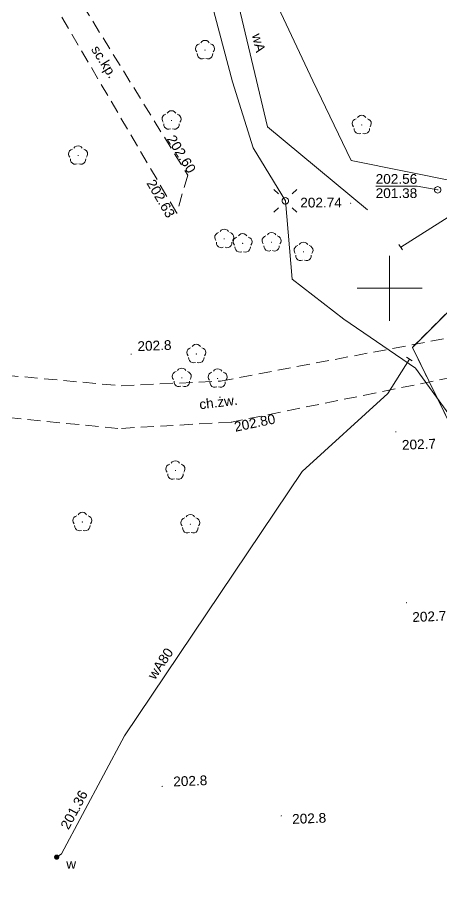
# Model space of a CAD drawing. Extents: x 0 to 7423283, y 0 to 5548300.
# Drawn here: x 7422571.3 to 7422604, y 5547702.6 to 5547770.9 of the extents above; entities that cross this region are included whole.
import ezdxf
from ezdxf.enums import TextEntityAlignment as Align

# ---------------------------------------------------------------- set-up
doc = ezdxf.new("R2010")
doc.units = 0
doc.linetypes.add('PRZER1-1', pattern=[2, 1, -1])
doc.linetypes.add('PRZER2-1', pattern=[3, 2, -1])
doc.layers.get('0').update_dxf_attribs({"linetype": 'CONTINUOUS', "lineweight": 13})
for name, color, linetype, lineweight, true_color in [('EGBU01', 7, 'PRZER1-1', 18, 0x008000), ('OBOP02', 7, 'CONTINUOUS', 18, 0x008000), ('SUPE04', 1, 'CONTINUOUS', 18, 0xff0000), ('SUPW03', 5, 'CONTINUOUS', 18, 0x0000ff), ('SUPW03_O', 5, 'CONTINUOUS', 18, 0x0000ff), ('SUUS15', 7, 'CONTINUOUS', 18, 0xff9100), ('SUXX_01', 7, 'CONTINUOUS', 18, 0x0a0909)]:
    doc.layers.add(name, color=color, linetype=linetype, lineweight=lineweight, true_color=true_color)
for name, color, linetype, lineweight in [('KTCR02', 7, 'PRZER2-1', 18), ('KTCR02_O', 7, 'PRZER2-1', 18), ('KTCR04', 7, 'PRZER2-1', 18), ('KTCR04_O', 7, 'PRZER2-1', 18), ('RTPW01', 7, 'CONTINUOUS', 13), ('RTPW01_O', 7, 'CONTINUOUS', 13), ('RTPW02', 7, 'CONTINUOUS', 13), ('RTPW02_O', 7, 'CONTINUOUS', 13), ('SUSM', 7, 'CONTINUOUS', 18)]:
    doc.layers.add(name, color=color, linetype=linetype, lineweight=lineweight)
for name, color, linetype, true_color in [('SUPS01_05', 7, 'CONTINUOUS', 0x803300), ('SUPS01_05_O', 7, 'CONTINUOUS', 0x803300), ('SUPS01_08', 5, 'CONTINUOUS', 0x0000ff), ('SUPS01_08_O', 5, 'CONTINUOUS', 0x0000ff), ('SUUS25', 7, 'CONTINUOUS', 0x0a0909), ('SUUS25_O', 7, 'CONTINUOUS', 0x0a0909)]:
    doc.layers.add(name, color=color, linetype=linetype, true_color=true_color)
doc.styles.add('GEO-INFO', font='Arial')

# ---------------------------------------------------------------- blocks, each defined once
blk = doc.blocks.new('SPDLP')
blk.add_hatch(color=0).paths.add_polyline_path([(-0.09, 0), (-0.085595, -0.027812), (-0.072812, -0.052901), (-0.052901, -0.072812), (-0.027812, -0.085595), (0, -0.09), (0.027812, -0.085595), (0.052901, -0.072812), (0.072812, -0.052901), (0.085595, -0.027812), (0.09, 0), (0.085595, 0.027812), (0.072812, 0.052901), (0.052901, 0.072812), (0.027812, 0.085595), (0, 0.09), (-0.027812, 0.085595), (-0.052901, 0.072812), (-0.072812, 0.052901), (-0.085595, 0.027812)])
at = {"color": 0}
for points in [[(-0.268652, 1.271938), (-0.048001, 1.40916), (0.20623, 1.462858), (0.463525, 1.426585), (0.693003, 1.304695), (0.867117, 1.11182), (0.964971, 0.871109)], [(-1.292703, 0.137547), (-1.355024, 0.389802), (-1.327532, 0.648184), (-1.213525, 0.881678), (-1.026689, 1.062258), (-0.78945, 1.168249), (-0.530282, 1.186929)], [(1.126667, 0.648554), (1.325358, 0.481106), (1.454989, 0.255912), (1.5, 0), (1.454989, -0.255912), (1.325358, -0.481106), (1.126667, -0.648554)], [(-0.530282, -1.186929), (-0.78945, -1.168249), (-1.026689, -1.062258), (-1.213525, -0.881678), (-1.327532, -0.648184), (-1.355024, -0.389802), (-1.292703, -0.137547)], [(0.964971, -0.871109), (0.867117, -1.11182), (0.693003, -1.304695), (0.463525, -1.426585), (0.20623, -1.462858), (-0.048001, -1.40916), (-0.268652, -1.271938)]]:
    blk.add_lwpolyline(points, dxfattribs=at)
blk = doc.blocks.new('KOLO')
blk.add_hatch(color=0).paths.add_polyline_path([(0, 0.5), (-0.12941, 0.482963), (-0.25, 0.433013), (-0.353553, 0.353553), (-0.433013, 0.25), (-0.482963, 0.12941), (-0.5, 0), (-0.482963, -0.12941), (-0.433013, -0.25), (-0.353553, -0.353553), (-0.25, -0.433013), (-0.12941, -0.482963), (0, -0.5), (0.12941, -0.482963), (0.25, -0.433013), (0.353553, -0.353553), (0.433013, -0.25), (0.482963, -0.12941), (0.5, 0), (0.482963, 0.12941), (0.433013, 0.25), (0.353553, 0.353553), (0.25, 0.433013), (0.12941, 0.482963)])
blk = doc.blocks.new('OKRAG_PELNY')
at = {"color": 0}
blk.add_lwpolyline([(0.5, 0), (0.482963, -0.12941), (0.433013, -0.25), (0.353553, -0.353553), (0.25, -0.433013), (0.12941, -0.482963), (0, -0.5), (-0.12941, -0.482963), (-0.25, -0.433013), (-0.353553, -0.353553), (-0.433013, -0.25), (-0.482963, -0.12941), (-0.5, 0), (-0.482963, 0.12941), (-0.433013, 0.25), (-0.353553, 0.353553), (-0.25, 0.433013), (-0.12941, 0.482963), (0, 0.5), (0.12941, 0.482963), (0.25, 0.433013), (0.353553, 0.353553), (0.433013, 0.25), (0.482963, 0.12941)], close=True, dxfattribs=at)
blk = doc.blocks.new('PION_C')
at = {"color": 0}
blk.add_lwpolyline([(0, 0.5), (0, -0.5)], dxfattribs=at)
blk = doc.blocks.new('SUSM01_01')
at = {"color": 0}
for points in [[(-0.353553, 0.353553), (-0.212132, 0.212132)], [(0.353553, 0.353553), (0.212132, 0.212132)], [(-0.353553, -0.353553), (-0.212132, -0.212132)], [(0.353553, -0.353553), (0.212132, -0.212132)]]:
    blk.add_lwpolyline(points, dxfattribs=at)
blk.add_lwpolyline([(0.1, 0), (0.093969, -0.034202), (0.076604, -0.064279), (0.05, -0.086603), (0.025882, -0.096593), (0, -0.1), (-0.025882, -0.096593), (-0.05, -0.086603), (-0.073305, -0.068017), (-0.090097, -0.043388), (-0.098883, -0.014904), (-0.098883, 0.014904), (-0.090097, 0.043388), (-0.073305, 0.068017), (-0.05, 0.086603), (-0.022252, 0.097493), (0.007473, 0.09972), (0.036534, 0.093087), (0.062349, 0.078183), (0.082624, 0.056332), (0.095557, 0.029476)], close=True, dxfattribs=at)

msp = doc.modelspace()

# ---------------------------------------------------------------- linework, layer by layer
at = {"color": 7, "linetype": 'Continuous', "lineweight": 13, "elevation": 100, "flags": 128}
for points in [[(7422600, 5547747.5), (7422600, 5547752.5)], [(7422597.5, 5547750), (7422602.5, 5547750)]]:
    msp.add_lwpolyline(points, dxfattribs=at)
at = {"layer": 'EGBU01', "color": 7, "linetype": 'Continuous', "lineweight": 18, "elevation": 10.17}
for points in [[(7422631.85, 5547735.08), (7422630.47, 5547757.95), (7422612.78, 5547756.47), (7422601.76, 5547745.45), (7422610, 5547728.6), (7422618.06, 5547734.34)], [(7422631.85, 5547735.08), (7422618.06, 5547734.34), (7422610, 5547728.6), (7422601.76, 5547745.45), (7422612.78, 5547756.47), (7422630.47, 5547757.95)]]:
    msp.add_lwpolyline(points, close=True, dxfattribs=at)
at = {"layer": 'EGBU01', "color": 96, "linetype": 'PRZER1-1', "lineweight": 18, "ltscale": 0.5, "true_color": 0x008000, "elevation": 10.18}
for points in [[(7422631.85, 5547735.08), (7422630.47, 5547757.95), (7422612.78, 5547756.47), (7422601.76, 5547745.45), (7422610, 5547728.6), (7422618.06, 5547734.34)], [(7422631.85, 5547735.08), (7422618.06, 5547734.34), (7422610, 5547728.6), (7422601.76, 5547745.45), (7422612.78, 5547756.47), (7422630.47, 5547757.95)]]:
    msp.add_lwpolyline(points, close=True, dxfattribs=at)
at = {"layer": 'KTCR02', "color": 7, "linetype": 'PRZER2-1', "lineweight": 18, "ltscale": 0.5, "elevation": 10.18}
msp.add_lwpolyline([(7422561.43, 5547744.12), (7422579.31, 5547742.49), (7422586.97, 5547742.85), (7422612, 5547747.59), (7422612.19, 5547744.63), (7422587.83, 5547739.69), (7422579.07, 5547739.19), (7422561.49, 5547740.97)], close=True, dxfattribs=at)
at = {"layer": 'KTCR04', "color": 7, "linetype": 'PRZER2-1', "lineweight": 18, "ltscale": 0.5, "elevation": 10.18}
msp.add_lwpolyline([(7422569.83, 5547781.1), (7422574.77, 5547774.41), (7422584.45, 5547758.72), (7422583.6, 5547755.79), (7422572.95, 5547773.97), (7422566.61, 5547780.05)], close=True, dxfattribs=at)
at = {"layer": 'SUPE04', "color": 1, "linetype": 'Continuous', "lineweight": 18, "true_color": 0xff0000, "elevation": 10.18}
for points in [[(7422586.24, 5547772.23), (7422587.91, 5547765.92), (7422589.48, 5547760.83), (7422591.97, 5547756.74), (7422592.49, 5547750.71), (7422596.48, 5547747.63), (7422602.01, 5547743.84), (7422607.18, 5547736.67), (7422607.39, 5547733.66), (7422610.27, 5547728.95), (7422613.08, 5547722.46), (7422616.84, 5547713.11), (7422617.22, 5547708.32), (7422616.31, 5547703.83), (7422619.64, 5547697.67), (7422621.48, 5547690.9), (7422622.32, 5547688.91), (7422626.03, 5547683.41), (7422634.46, 5547675.63), (7422636.03, 5547671.29)], [(7422626.51, 5547739.37), (7422619.84, 5547738.67), (7422608.22, 5547739.35), (7422608.62, 5547743.76), (7422607, 5547746.43), (7422606.25, 5547752.61), (7422605.49, 5547756.09), (7422600.86, 5547753.17)]]:
    msp.add_lwpolyline(points, dxfattribs=at)
at = {"layer": 'SUPS01_05_O', "color": 36, "linetype": 'Continuous', "lineweight": 9, "true_color": 0x803300, "elevation": 10.8, "flags": 128}
for points in [[(7422598.93, 5547757.883), (7422602.133, 5547757.882), (7422603.71, 5547757.59)], [(7422598.93, 5547757.883), (7422602.133, 5547757.882)]]:
    msp.add_lwpolyline(points, dxfattribs=at)
at = {"layer": 'SUPW03', "color": 5, "linetype": 'Continuous', "lineweight": 18, "true_color": 0x0000ff, "elevation": 10.18}
for points in [[(7422587.64, 5547779.96), (7422587.45, 5547779.65), (7422586.71, 5547779.4), (7422587.55, 5547775.35), (7422590.6, 5547762.45), (7422598.3, 5547756.06)], [(7422587.64, 5547779.96), (7422588.1, 5547778.74), (7422594.08, 5547766), (7422597.04, 5547759.85), (7422609.42, 5547757.36), (7422618.74, 5547750.38)], [(7422574.35, 5547706.16), (7422574.72, 5547706.41), (7422579.58, 5547715.51), (7422593.27, 5547735.87), (7422599.86, 5547741.89), (7422601.53, 5547744.55)]]:
    msp.add_lwpolyline(points, dxfattribs=at)

# ---------------------------------------------------------------- block references
at = {"layer": 'OBOP02', "color": 96, "lineweight": 18, "true_color": 0x008000, "xscale": 0.5, "yscale": 0.5, "rotation": 90}
for p in [(7422585.78, 5547768.36, 10.12), (7422583.2, 5547762.94, 10.12), (7422597.86, 5547762.59, 10.12), (7422576, 5547760.24, 10.12), (7422587.26, 5547753.81, 10.12), (7422590.91, 5547753.55, 10.12), (7422588.68, 5547753.47, 10.12), (7422593.37, 5547752.81, 10.12), (7422585.11, 5547744.94, 10.12), (7422583.99, 5547743.1, 10.12), (7422586.75, 5547743.05, 10.12), (7422583.5, 5547735.96, 10.12), (7422576.33, 5547731.99, 10.12), (7422584.65, 5547731.82, 10.12)]:
    msp.add_blockref('SPDLP', p, dxfattribs=at)
at = {"layer": 'RTPW01', "color": 7, "lineweight": 13, "xscale": 0.09, "yscale": 0.09, "rotation": 90}
for p in [(7422580.09, 5547744.92, 10.2), (7422600.48, 5547738.94, 10.2), (7422601.3, 5547725.77, 10.2), (7422582.48, 5547711.61, 10.2), (7422591.66, 5547709.34, 10.2)]:
    msp.add_blockref('KOLO', p, dxfattribs=at)
at = {"layer": 'RTPW02', "color": 7, "lineweight": 13, "xscale": 0.09, "yscale": 0.09, "rotation": 90}
for p in [(7422584.45, 5547758.72, 10.2), (7422597, 5547756.56, 10.2), (7422583.6, 5547755.79, 10.2), (7422587.83, 5547739.69, 10.2)]:
    msp.add_blockref('KOLO', p, dxfattribs=at)
at = {"layer": 'SUPS01_05', "color": 36, "lineweight": 5, "true_color": 0x803300, "xscale": 0.09, "yscale": 0.09, "rotation": 90}
msp.add_blockref('KOLO', (7422603.71, 5547757.59, 10.24), dxfattribs=at)
at = {"layer": 'SUPS01_08', "color": 5, "lineweight": 5, "true_color": 0x0000ff, "xscale": 0.09, "yscale": 0.09, "rotation": 90}
msp.add_blockref('KOLO', (7422576.1, 5547709.78, 10.24), dxfattribs=at)
at = {"layer": 'SUSM', "color": 7, "lineweight": 18, "rotation": 90}
for name, xscale, yscale in [('SUSM01_01', 2.5, 2.5), ('OKRAG_PELNY', 0.5, 0.5)]:
    msp.add_blockref(name, (7422591.97, 5547756.74, 10.24), dxfattribs=dict(at, xscale=xscale, yscale=yscale))
at = {"layer": 'SUUS15', "color": 36, "lineweight": 18, "true_color": 0x803300, "xscale": 0.5, "yscale": 0.5, "rotation": 90}
msp.add_blockref('OKRAG_PELNY', (7422603.71, 5547757.59, 10.24), dxfattribs=at)
at = {"layer": 'SUUS25', "color": 18, "lineweight": 5, "true_color": 0x0a0909, "xscale": 0.4, "yscale": 0.4, "rotation": 359.9997925898467}
msp.add_blockref('KOLO', (7422574.35, 5547706.16, 10.24), dxfattribs=at)
at = {"layer": 'SUXX_01', "color": 18, "lineweight": 18, "true_color": 0x0a0909, "xscale": 0.5, "yscale": 0.5}
for p, rotation in [((7422600.86, 5547753.17, 10.24), 32.73501439479068), ((7422601.53, 5547744.55, 10.24), 58.05503791221568)]:
    msp.add_blockref('PION_C', p, dxfattribs=dict(at, rotation=rotation))

# ---------------------------------------------------------------- texts
at = {"layer": 'KTCR02_O', "color": 7, "linetype": 'Continuous', "lineweight": 0, "style": 'GEO-INFO'}
msp.add_text('ch.żw.', height=0.75, rotation=7.04939, dxfattribs=at).set_placement((7422586.81, 5547741.237, 10.8), align=Align.MIDDLE)
at = {"layer": 'KTCR04_O', "color": 7, "linetype": 'Continuous', "lineweight": 0, "style": 'GEO-INFO'}
msp.add_text('sc.kp.', height=0.75, rotation=302.16232, dxfattribs=at).set_placement((7422577.941, 5547767.41, 10.8), align=Align.MIDDLE)
at = {"layer": 'RTPW01_O', "color": 7, "linetype": 'Continuous', "lineweight": 0, "style": 'GEO-INFO'}
for s, rotation, p in [('202.8', 2.25573, (7422580.59, 5547745.16, 10.8)), ('202.7', 2.4, (7422600.97, 5547737.55, 10.8)), ('202.7', 2.4, (7422601.77, 5547724.28, 10.8)), ('202.8', 2.25573, (7422583.35, 5547711.61, 10.8)), ('202.8', 2.25573, (7422592.51, 5547708.72, 10.8))]:
    msp.add_text(s, height=0.75, rotation=rotation, dxfattribs=at).set_placement(p)
at = {"layer": 'RTPW02_O', "color": 7, "linetype": 'Continuous', "lineweight": 0, "style": 'GEO-INFO'}
for s, rotation, p in [('202.60', 301.67266, (7422582.806, 5547761.514, 10.8)), ('202.74', 359.99979, (7422593.12, 5547756.23, 10.8)), ('202.80', 11.85309, (7422588.119, 5547738.94, 10.8))]:
    msp.add_text(s, height=0.75, rotation=rotation, dxfattribs=at).set_placement(p)
msp.add_text('202.63', height=0.75, rotation=300.36214, dxfattribs=at).set_placement((7422582.866, 5547755.346, 10.8), align=Align.RIGHT)
at = {"layer": 'SUPS01_05_O', "color": 36, "linetype": 'Continuous', "lineweight": 0, "true_color": 0x803300, "style": 'GEO-INFO'}
for s, p in [('202.56', (7422598.93, 5547758.055)), ('201.38', (7422598.93, 5547756.96))]:
    msp.add_text(s, height=0.75, rotation=359.99979, dxfattribs=at).set_placement(p)
at = {"layer": 'SUPS01_08_O', "color": 5, "linetype": 'Continuous', "lineweight": 0, "true_color": 0x0000ff, "style": 'GEO-INFO'}
msp.add_text('201.36', height=0.75, rotation=61.78709, dxfattribs=at).set_placement((7422575.26, 5547708.22, 10.8))
at = {"layer": 'SUPW03_O', "color": 5, "linetype": 'Continuous', "lineweight": 0, "true_color": 0x0000ff, "style": 'GEO-INFO'}
for s, rotation, p in [('wA', 283.06133, (7422589.39, 5547769.54, 10.8)), ('wA80', 56.0598, (7422581.92, 5547719.78, 10.8))]:
    msp.add_text(s, height=0.75, rotation=rotation, dxfattribs=at).set_placement(p)
at = {"layer": 'SUUS25_O', "color": 18, "linetype": 'Continuous', "lineweight": 0, "true_color": 0x0a0909, "style": 'GEO-INFO'}
msp.add_text('w', height=0.75, rotation=359.99979, dxfattribs=at).set_placement((7422575.09, 5547705.26, 10.8))

doc.saveas('drawing.dxf')
